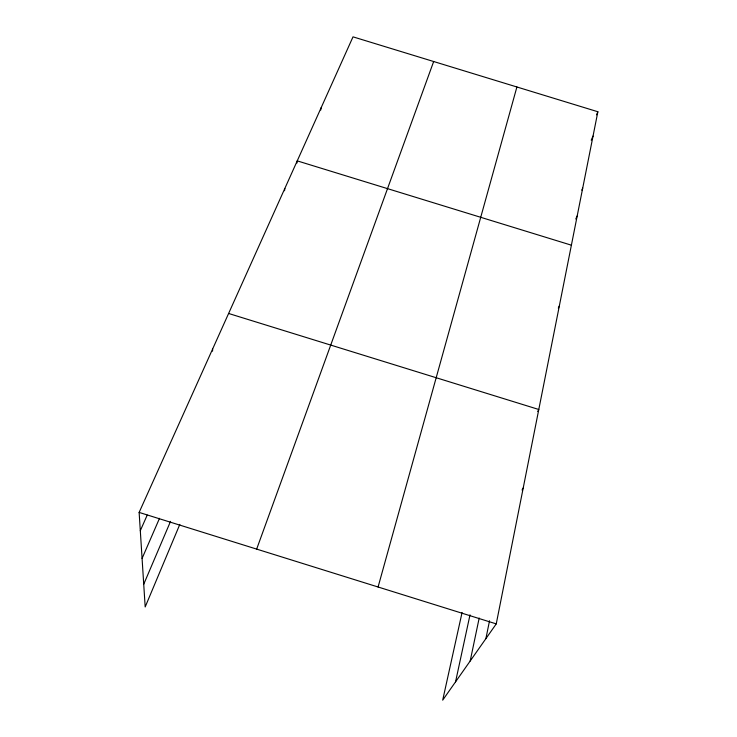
<?xml version="1.0" encoding="UTF-8"?>
<svg xmlns="http://www.w3.org/2000/svg" width="737" height="737" viewBox="0 0 737 737"><rect width="100%" height="100%" fill="white"/><g stroke="black" fill="none" stroke-linecap="round" stroke-linejoin="round"><path stroke-width="1.11" d="M212.542 351.162L212.652 348.951M284.546 190.745L284.823 188.479M296.947 163.052L297.232 160.869L571.387 245.181M320.752 110.053L321.083 107.851M462.071 612.502L442.697 700.15L496.25 623.889L597.864 111.748L353.014 36.85L139.136 512.418L145.18 606.956L179.819 524.394M485.895 638.629L489.525 620.766M470.178 661.015L479.188 618.039M455.558 681.836L470.013 614.833M378.081 587.002L516.904 86.984M256.66 549.102L433.66 61.521M143.733 584.238L170.542 521.354M142.084 558.425L159.514 518.314M596.519 114.834L597.864 111.748M591.221 140.187L593.027 136.096M140.306 530.677L147.216 515.099M581.779 190.155L582.709 188.128M575.781 218.99L577.182 215.987M558.305 308.094L559.309 306.067M537.715 411.467L538.784 409.486L228.608 313.474M522.054 490.004L523.196 488.06M139.136 512.418L496.25 623.889"/></g></svg>
